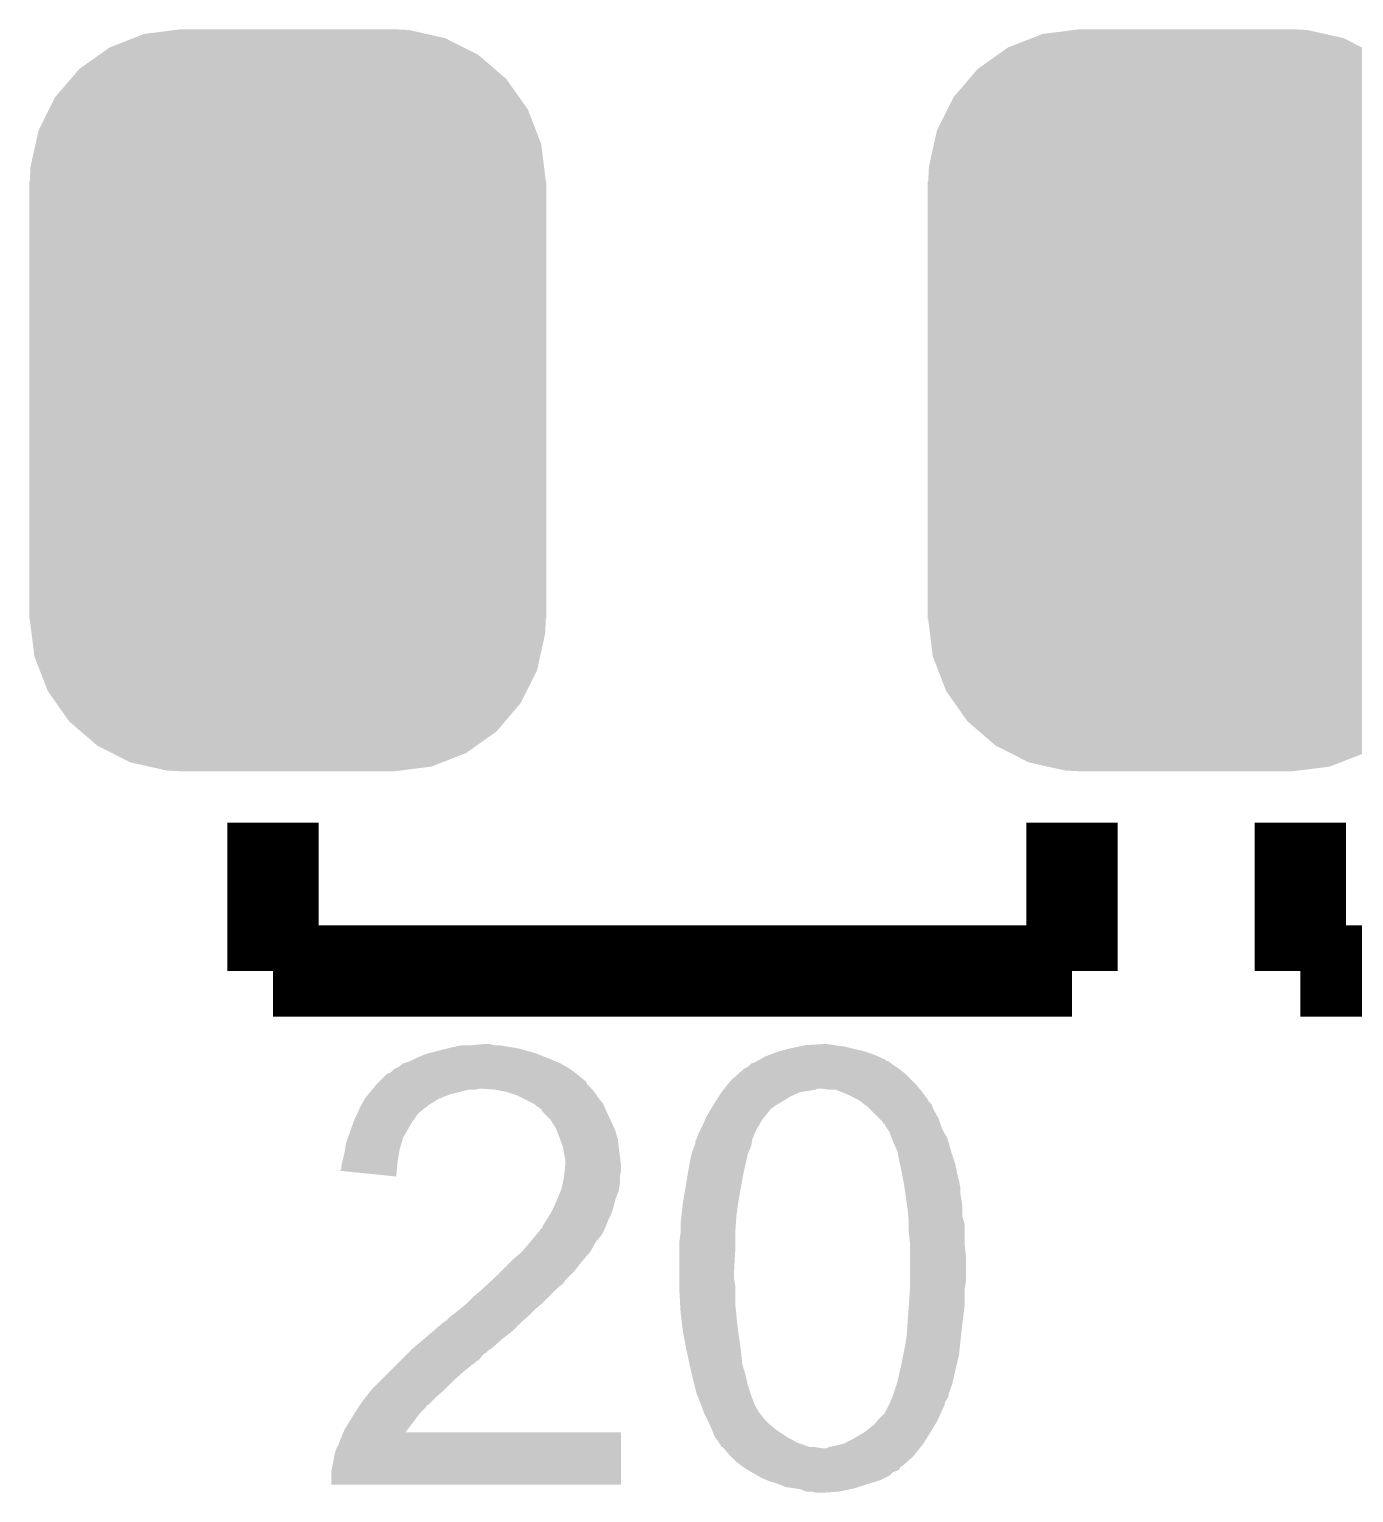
# Model space of a CAD drawing. Extents: x -4.2 to 27.1, y -3.9 to 55.1.
# Drawn here: x 12.285 to 15.232, y 8.237 to 11.493 of the extents above; entities that cross this region are included whole.
import ezdxf

# ---------------------------------------------------------------- set-up
doc = ezdxf.new("R2010")
doc.units = 0
doc.layers.get('0').update_dxf_attribs({"linetype": 'CONTINUOUS'})
doc.layers.add('MCP2517FD_CLICK_GTO', color=14, linetype='CONTINUOUS')
doc.layers.add('MCP2517FD_CLICK_GTS', color=12, linetype='CONTINUOUS')

# ---------------------------------------------------------------- blocks, each defined once
blk = doc.blocks.new('CUSTOM_99')
for points in [[(-0.343448, 0.805738), (-0.319526, 0.815068), (0.350068, 0.805738), (0.308548, 0.815068)], [(-0.319526, 0.815068), (-0.250324, 0.823868), (0.308548, 0.815068), (0.269384, 0.823868)], [(-0.250324, 0.823868), (-0.23749, 0.8255), (0.269384, 0.823868), (0.23749, 0.8255)], [(-0.419776, 0.768546), (-0.39657, 0.785018), (0.42393, 0.768546), (0.391218, 0.785018)], [(-0.39657, 0.785018), (-0.343448, 0.805738), (0.391218, 0.785018), (0.350068, 0.805738)], [(-0.464004, 0.73715), (-0.419776, 0.768546), (0.460322, 0.73715), (0.42393, 0.768546)], [(-0.483376, 0.714526), (-0.464004, 0.73715), (0.486544, 0.714526), (0.460322, 0.73715)], [(-0.51779, 0.674334), (-0.483376, 0.714526), (0.514848, 0.674334), (0.486544, 0.714526)], [(-0.53147, 0.64691), (-0.51779, 0.674334), (0.534158, 0.64691), (0.514848, 0.674334)], [(-0.554702, 0.600332), (-0.53147, 0.64691), (0.552124, 0.600332), (0.534158, 0.64691)], [(-0.561454, 0.569754), (-0.554702, 0.600332), (0.563916, 0.569754), (0.552124, 0.600332)], [(-0.57253, 0.51958), (-0.561454, 0.569754), (0.570106, 0.51958), (0.563916, 0.569754)], [(-0.57404, 0.48768), (-0.57253, 0.51958), (0.57404, 0.48768), (0.570106, 0.51958)], [(-0.57531, -0.48768), (-0.57531, 0.48768), (0.57531, -0.48768), (0.57531, 0.48768)], [(-0.570104, -0.51958), (-0.57404, -0.48768), (0.57253, -0.51958), (0.57404, -0.48768)], [(-0.563916, -0.569754), (-0.570104, -0.51958), (0.561452, -0.569754), (0.57253, -0.51958)], [(-0.552122, -0.600332), (-0.563916, -0.569754), (0.554702, -0.600332), (0.561452, -0.569754)], [(-0.534158, -0.64691), (-0.552122, -0.600332), (0.531468, -0.64691), (0.554702, -0.600332)], [(-0.514846, -0.674334), (-0.534158, -0.64691), (0.51779, -0.674334), (0.531468, -0.64691)], [(-0.486544, -0.714526), (-0.514846, -0.674334), (0.483374, -0.714526), (0.51779, -0.674334)], [(-0.46032, -0.73715), (-0.486544, -0.714526), (0.464004, -0.73715), (0.483374, -0.714526)], [(-0.42393, -0.768546), (-0.46032, -0.73715), (0.419774, -0.768546), (0.464004, -0.73715)], [(-0.391216, -0.785018), (-0.42393, -0.768546), (0.39657, -0.785018), (0.419774, -0.768546)], [(-0.350068, -0.805738), (-0.391216, -0.785018), (0.343446, -0.805738), (0.39657, -0.785018)], [(-0.308546, -0.815068), (-0.350068, -0.805738), (0.319526, -0.815068), (0.343446, -0.805738)], [(-0.269384, -0.823868), (-0.308546, -0.815068), (0.250322, -0.823868), (0.319526, -0.815068)], [(-0.23749, -0.8255), (-0.269384, -0.823868), (0.23749, -0.8255), (0.250322, -0.823868)]]:
    blk.add_solid(points)

msp = doc.modelspace()

# ---------------------------------------------------------------- linework, layer by layer
at = {"layer": 'MCP2517FD_CLICK_GTO', "const_width": 0.2032}
for points in [[(12.827, 9.398), (12.827, 9.7282)], [(14.605, 9.398), (14.605, 9.7282)], [(15.113, 9.398), (15.113, 9.7282)], [(15.113, 9.398), (16.891, 9.398), (16.891, 9.7282)], [(12.827, 9.398), (14.605, 9.398)]]:
    msp.add_lwpolyline(points, dxfattribs=at)
at = {"layer": 'MCP2517FD_CLICK_GTO'}
for points in [[(13.173706, 9.21512), (13.1826, 9.21766), (13.411202, 9.21512), (13.402312, 9.21766)], [(13.1826, 9.21766), (13.21308, 9.22528), (13.402312, 9.21766), (13.375642, 9.22528)], [(13.21308, 9.22528), (13.22324, 9.22782), (13.375642, 9.22528), (13.360402, 9.22782)], [(13.22324, 9.22782), (13.246102, 9.2329), (13.360402, 9.22782), (13.329922, 9.2329)], [(13.26896, 9.2329), (13.294358, 9.23544), (13.319762, 9.2329), (13.309602, 9.23544)], [(13.934436, 9.21258), (13.94714, 9.217662), (14.163038, 9.21258), (14.14779, 9.217662)], [(13.94714, 9.217662), (13.95644, 9.220198), (14.14779, 9.217662), (14.14018, 9.220198)], [(13.95644, 9.220198), (13.975078, 9.22528), (14.14018, 9.220198), (14.11732, 9.22528)], [(13.975078, 9.22528), (13.998786, 9.23036), (14.11732, 9.22528), (14.097, 9.23036)], [(13.998786, 9.23036), (14.01064, 9.2329), (14.097, 9.23036), (14.07668, 9.2329)], [(14.01064, 9.2329), (14.048738, 9.23544), (14.07668, 9.2329), (14.061442, 9.23544)], [(13.101318, 9.1821), (13.1064, 9.184642), (13.484862, 9.1821), (13.480414, 9.184642)], [(13.1064, 9.184642), (13.116562, 9.19226), (13.480414, 9.184642), (13.467082, 9.19226)], [(13.116562, 9.19226), (13.1318, 9.19734), (13.467082, 9.19226), (13.455228, 9.19734)], [(13.1318, 9.19734), (13.13688, 9.19988), (13.455228, 9.19734), (13.4493, 9.19988)], [(13.13688, 9.19988), (13.14704, 9.20496), (13.4493, 9.19988), (13.436602, 9.20496)], [(13.14704, 9.20496), (13.16482, 9.212582), (13.436602, 9.20496), (13.417548, 9.212582)], [(13.16482, 9.212582), (13.173706, 9.21512), (13.417548, 9.212582), (13.411202, 9.21512)], [(13.873494, 9.179566), (13.88364, 9.184642), (14.221452, 9.179566), (14.213838, 9.184642)], [(13.88364, 9.184642), (13.88872, 9.18972), (14.213838, 9.184642), (14.20622, 9.18972)], [(13.88872, 9.18972), (13.891264, 9.19226), (14.20622, 9.18972), (14.202834, 9.19226)], [(13.891264, 9.19226), (13.898882, 9.1948), (14.202834, 9.19226), (14.199448, 9.1948)], [(13.898882, 9.1948), (13.90345, 9.197338), (14.199448, 9.1948), (14.196062, 9.197338)], [(13.90345, 9.197338), (13.908018, 9.199876), (14.196062, 9.197338), (14.188456, 9.199876)], [(13.908018, 9.199876), (13.912556, 9.202398), (14.188456, 9.199876), (14.18844, 9.202398)], [(13.912556, 9.202398), (13.912596, 9.20242), (14.18844, 9.202398), (14.185904, 9.20242)], [(13.912596, 9.20242), (13.92174, 9.2075), (14.185904, 9.20242), (14.174472, 9.2075)], [(13.92174, 9.2075), (13.934436, 9.21258), (14.174472, 9.2075), (14.163038, 9.21258)], [(13.058138, 9.146538), (13.065744, 9.154144), (13.525504, 9.146538), (13.522964, 9.154144)], [(13.065744, 9.154144), (13.06576, 9.15416), (13.522964, 9.154144), (13.520426, 9.15416)], [(13.06576, 9.15416), (13.068302, 9.156702), (13.520426, 9.15416), (13.517878, 9.156702)], [(13.068302, 9.156702), (13.081004, 9.1694), (13.517878, 9.156702), (13.50264, 9.1694)], [(13.081004, 9.1694), (13.088622, 9.171944), (13.50264, 9.1694), (13.49908, 9.171944)], [(13.088622, 9.171944), (13.096244, 9.179562), (13.49908, 9.171944), (13.488416, 9.179562)], [(13.096244, 9.179562), (13.101318, 9.1821), (13.488416, 9.179562), (13.484862, 9.1821)], [(13.841476, 9.14908), (13.84554, 9.15416), (14.25448, 9.14908), (14.2494, 9.15416)], [(13.84554, 9.15416), (13.859656, 9.166862), (14.2494, 9.15416), (14.236698, 9.166862)], [(13.859656, 9.166862), (13.870946, 9.17702), (14.236698, 9.166862), (14.22451, 9.17702)], [(13.870946, 9.17702), (13.87348, 9.177042), (14.22451, 9.17702), (14.224482, 9.177042)], [(13.87348, 9.177042), (13.873492, 9.17956), (14.224482, 9.177042), (14.22146, 9.17956)], [(13.873492, 9.17956), (13.873494, 9.179566), (14.22146, 9.17956), (14.221452, 9.179566)], [(13.03274, 9.116058), (13.039088, 9.123678), (13.201648, 9.116058), (13.220698, 9.123678)], [(13.039088, 9.123678), (13.047556, 9.13384), (13.220698, 9.123678), (13.261338, 9.13384)], [(13.047556, 9.13384), (13.049672, 9.136378), (13.279116, 9.13384), (13.284196, 9.136378)], [(13.049672, 9.13638), (13.058138, 9.146538), (13.53566, 9.13638), (13.525504, 9.146538)], [(13.049672, 9.136378), (13.049672, 9.13638), (13.284196, 9.136378), (13.291822, 9.13638)], [(13.3223, 9.13384), (13.291822, 9.13638), (13.5382, 9.13384), (13.53566, 9.13638)], [(13.32231, 9.133838), (13.3223, 9.13384), (13.5382, 9.133838), (13.5382, 9.13384)], [(13.347698, 9.12876), (13.32231, 9.133838), (13.54201, 9.12876), (13.5382, 9.133838)], [(13.362938, 9.12368), (13.347698, 9.12876), (13.54582, 9.12368), (13.54201, 9.12876)], [(13.370558, 9.12114), (13.362938, 9.12368), (13.547514, 9.12114), (13.54582, 9.12368)], [(13.380718, 9.11606), (13.370558, 9.12114), (13.5509, 9.11606), (13.547514, 9.12114)], [(13.810672, 9.1059), (13.818754, 9.1186), (13.9573, 9.1059), (13.977622, 9.1186)], [(13.818754, 9.1186), (13.82522, 9.12876), (13.977622, 9.1186), (14.000484, 9.12876)], [(13.82522, 9.12876), (13.827252, 9.1313), (14.000484, 9.12876), (14.01826, 9.1313)], [(13.827252, 9.1313), (13.829284, 9.133842), (14.01826, 9.1313), (14.033502, 9.133842)], [(13.829284, 9.133842), (13.831316, 9.13638), (14.033502, 9.133842), (14.038584, 9.13638)], [(13.831316, 9.13638), (13.841476, 9.14908), (14.265368, 9.13638), (14.25448, 9.14908)], [(14.063982, 9.13384), (14.048738, 9.13638), (14.267546, 9.13384), (14.265368, 9.13638)], [(14.079224, 9.133838), (14.063982, 9.13384), (14.267548, 9.133838), (14.267546, 9.13384)], [(14.085566, 9.131302), (14.079224, 9.133838), (14.26972, 9.131302), (14.267548, 9.133838)], [(14.10462, 9.12368), (14.085566, 9.131302), (14.275436, 9.12368), (14.26972, 9.131302)], [(14.13002, 9.110978), (14.10462, 9.12368), (14.28496, 9.110978), (14.275436, 9.12368)], [(13.015546, 9.083038), (13.02258, 9.098278), (13.15212, 9.083038), (13.171712, 9.098278)], [(13.02258, 9.098278), (13.024032, 9.10082), (13.171712, 9.098278), (13.17498, 9.10082)], [(13.024032, 9.10082), (13.031288, 9.113518), (13.17498, 9.10082), (13.1953, 9.113518)], [(13.031288, 9.113518), (13.03274, 9.116058), (13.1953, 9.113518), (13.201648, 9.116058)], [(13.406118, 9.10336), (13.380718, 9.11606), (13.56106, 9.10336), (13.5509, 9.11606)], [(13.406122, 9.103358), (13.406118, 9.10336), (13.56106, 9.103358), (13.56106, 9.10336)], [(13.41628, 9.09574), (13.406122, 9.103358), (13.564524, 9.09574), (13.56106, 9.103358)], [(13.423896, 9.09066), (13.41628, 9.09574), (13.566834, 9.09066), (13.564524, 9.09574)], [(13.426438, 9.085584), (13.423896, 9.09066), (13.56914, 9.085584), (13.566834, 9.09066)], [(13.436602, 9.07542), (13.426438, 9.085584), (13.57376, 9.07542), (13.56914, 9.085584)], [(13.7922, 9.07542), (13.801344, 9.090662), (13.922248, 9.07542), (13.934442, 9.090662)], [(13.801344, 9.090662), (13.805916, 9.098282), (13.934442, 9.090662), (13.944602, 9.098282)], [(13.805916, 9.098282), (13.80744, 9.10082), (13.944602, 9.098282), (13.948832, 9.10082)], [(13.80744, 9.10082), (13.810672, 9.1059), (13.948832, 9.10082), (13.9573, 9.1059)], [(14.130024, 9.110976), (14.13002, 9.110978), (14.28496, 9.110976), (14.28496, 9.110978)], [(14.133412, 9.108434), (14.130024, 9.110976), (14.284966, 9.108434), (14.28496, 9.110976)], [(14.14357, 9.100816), (14.133412, 9.108434), (14.29258, 9.100816), (14.284966, 9.108434)], [(14.15034, 9.095738), (14.14357, 9.100816), (14.294612, 9.095738), (14.29258, 9.100816)], [(14.15796, 9.088118), (14.15034, 9.095738), (14.29766, 9.088118), (14.294612, 9.095738)], [(14.17574, 9.070338), (14.15796, 9.088118), (14.30782, 9.070338), (14.29766, 9.088118)], [(12.99464, 9.0297), (13.006432, 9.062718), (13.11801, 9.0297), (13.136878, 9.062718)], [(13.006432, 9.062718), (13.00734, 9.065258), (13.136878, 9.062718), (13.138782, 9.065258)], [(13.00734, 9.065258), (13.010856, 9.07288), (13.138782, 9.065258), (13.1445, 9.07288)], [(13.010856, 9.07288), (13.014374, 9.0805), (13.1445, 9.07288), (13.14958, 9.0805)], [(13.014374, 9.0805), (13.015546, 9.083038), (13.14958, 9.0805), (13.15212, 9.083038)], [(13.444218, 9.067802), (13.436602, 9.07542), (13.577278, 9.067802), (13.57376, 9.07542)], [(13.456918, 9.047482), (13.444218, 9.067802), (13.586658, 9.047482), (13.577278, 9.067802)], [(13.7795, 9.047482), (13.78204, 9.05256), (13.903962, 9.047482), (13.907346, 9.05256)], [(13.78204, 9.05256), (13.783168, 9.055102), (13.907346, 9.05256), (13.90904, 9.055102)], [(13.783168, 9.055102), (13.787684, 9.06526), (13.90904, 9.055102), (13.91412, 9.06526)], [(13.787684, 9.06526), (13.7922, 9.07542), (13.91412, 9.06526), (13.922248, 9.07542)], [(14.183362, 9.062716), (14.17574, 9.070338), (14.310362, 9.062716), (14.30782, 9.070338)], [(14.185914, 9.05764), (14.183362, 9.062716), (14.312054, 9.05764), (14.310362, 9.062716)], [(14.18844, 9.057618), (14.185914, 9.05764), (14.31206, 9.057618), (14.312054, 9.05764)], [(14.188444, 9.055094), (14.18844, 9.057618), (14.312902, 9.055094), (14.31206, 9.057618)], [(14.193522, 9.047478), (14.188444, 9.055094), (14.31544, 9.047478), (14.312902, 9.055094)], [(12.989562, 9.014462), (12.993792, 9.027158), (13.112748, 9.014462), (13.116558, 9.027158)], [(12.993792, 9.027158), (12.99464, 9.0297), (13.116558, 9.027158), (13.11801, 9.0297)], [(13.458824, 9.0424), (13.456918, 9.047482), (13.589002, 9.0424), (13.586658, 9.047482)], [(13.465492, 9.024618), (13.458824, 9.0424), (13.59408, 9.024618), (13.589002, 9.0424)], [(13.472158, 9.006842), (13.465492, 9.024618), (13.596302, 9.006842), (13.59408, 9.024618)], [(13.766802, 9.019544), (13.76934, 9.024622), (13.892954, 9.019544), (13.893802, 9.024622)], [(13.76934, 9.024622), (13.77188, 9.03224), (13.893802, 9.024622), (13.896848, 9.03224)], [(13.77188, 9.03224), (13.77442, 9.03732), (13.896848, 9.03224), (13.89888, 9.03732)], [(13.77442, 9.03732), (13.7795, 9.047482), (13.89888, 9.03732), (13.903962, 9.047482)], [(14.1986, 9.03986), (14.193522, 9.047478), (14.319674, 9.03986), (14.31544, 9.047478)], [(14.204316, 9.024618), (14.1986, 9.03986), (14.328142, 9.024618), (14.319674, 9.03986)], [(14.20622, 9.01954), (14.204316, 9.024618), (14.329528, 9.01954), (14.328142, 9.024618)], [(12.98448, 8.98652), (12.98702, 8.99922), (13.106398, 8.98652), (13.108516, 8.99922)], [(12.98702, 8.99922), (12.987442, 9.00176), (13.108516, 8.99922), (13.10894, 9.00176)], [(12.987442, 9.00176), (12.989562, 9.014462), (13.10894, 9.00176), (13.112748, 9.014462)], [(13.4747, 8.9916), (13.472158, 9.006842), (13.598208, 8.9916), (13.596302, 9.006842)], [(13.47724, 8.978902), (13.4747, 8.9916), (13.599796, 8.978902), (13.598208, 8.9916)], [(13.7541, 8.97128), (13.758616, 8.991602), (13.879124, 8.97128), (13.883642, 8.991602)], [(13.758616, 8.991602), (13.759182, 8.994142), (13.883642, 8.991602), (13.88473, 8.994142)], [(13.759182, 8.994142), (13.764894, 9.009382), (13.88473, 8.994142), (13.89126, 9.009382)], [(13.764894, 9.009382), (13.7668, 9.014464), (13.89126, 9.009382), (13.892106, 9.014464)], [(13.7668, 9.014464), (13.766802, 9.019544), (13.892106, 9.014464), (13.892954, 9.019544)], [(14.21638, 8.99668), (14.20622, 9.01954), (14.33576, 8.99668), (14.329528, 9.01954)], [(14.21638, 8.996678), (14.21638, 8.99668), (14.335762, 8.996678), (14.33576, 8.99668)], [(14.22146, 8.97128), (14.21638, 8.996678), (14.344226, 8.97128), (14.335762, 8.996678)], [(12.976874, 8.953526), (12.9794, 8.958584), (13.102366, 8.953526), (13.102792, 8.958584)], [(12.9794, 8.966202), (12.98067, 8.971282), (13.103432, 8.966202), (13.10386, 8.971282)], [(12.9794, 8.958584), (12.9794, 8.966202), (13.102792, 8.958584), (13.103432, 8.966202)], [(12.98067, 8.971282), (12.98448, 8.98652), (13.10386, 8.971282), (13.106398, 8.98652)], [(13.47597, 8.953498), (13.476986, 8.963658), (13.6017, 8.953498), (13.6017, 8.963658)], [(13.476986, 8.963658), (13.47724, 8.966198), (13.6017, 8.963658), (13.601384, 8.966198)], [(13.47724, 8.966198), (13.47724, 8.978902), (13.601384, 8.966198), (13.599796, 8.978902)], [(13.749866, 8.94588), (13.7541, 8.97128), (13.87348, 8.94588), (13.879124, 8.97128)], [(14.22259, 8.966196), (14.22146, 8.97128), (14.34592, 8.966196), (14.344226, 8.97128)], [(14.22372, 8.961116), (14.22259, 8.966196), (14.345922, 8.961116), (14.34592, 8.966196)], [(14.224848, 8.956036), (14.22372, 8.961116), (14.34846, 8.956036), (14.345922, 8.961116)], [(14.225976, 8.950958), (14.224848, 8.956036), (14.34846, 8.950958), (14.34846, 8.956036)], [(13.101298, 8.940802), (12.976874, 8.953526), (13.101298, 8.940802), (13.102366, 8.953526)], [(13.46962, 8.915402), (13.47216, 8.9281), (13.597344, 8.915402), (13.59916, 8.9281)], [(13.47216, 8.9281), (13.4747, 8.940798), (13.59916, 8.9281), (13.59916, 8.940798)], [(13.4747, 8.940798), (13.474954, 8.943338), (13.59916, 8.940798), (13.59916, 8.943338)], [(13.474954, 8.943338), (13.47597, 8.953498), (13.59916, 8.943338), (13.6017, 8.953498)], [(13.740552, 8.89), (13.749866, 8.94588), (13.86332, 8.89), (13.87348, 8.94588)], [(14.22654, 8.94842), (14.225976, 8.950958), (14.349096, 8.94842), (14.34846, 8.950958)], [(14.229774, 8.93064), (14.22654, 8.94842), (14.35354, 8.93064), (14.349096, 8.94842)], [(14.23162, 8.92048), (14.229774, 8.93064), (14.355572, 8.92048), (14.35354, 8.93064)], [(13.450426, 8.869678), (13.459458, 8.889998), (13.583918, 8.869678), (13.589, 8.889998)], [(13.459458, 8.889998), (13.45946, 8.89), (13.589, 8.889998), (13.589, 8.89)], [(13.45946, 8.89), (13.467584, 8.910316), (13.589, 8.89), (13.596618, 8.910316)], [(13.467584, 8.910316), (13.46962, 8.915402), (13.596618, 8.910316), (13.597344, 8.915402)], [(13.73886, 8.87984), (13.740552, 8.89), (13.861868, 8.87984), (13.86332, 8.89)], [(14.231984, 8.917938), (14.23162, 8.92048), (14.35608, 8.917938), (14.355572, 8.92048)], [(14.233798, 8.905238), (14.231984, 8.917938), (14.35608, 8.905238), (14.35608, 8.917938)], [(14.235976, 8.89), (14.233798, 8.905238), (14.35862, 8.89), (14.35608, 8.905238)], [(14.238516, 8.872218), (14.235976, 8.89), (14.36116, 8.872218), (14.35862, 8.89)], [(13.439138, 8.84936), (13.4493, 8.867142), (13.576296, 8.84936), (13.582966, 8.867142)], [(13.4493, 8.867142), (13.450426, 8.869678), (13.582966, 8.867142), (13.583918, 8.869678)], [(13.73587, 8.85444), (13.73886, 8.87984), (13.85824, 8.85444), (13.861868, 8.87984)], [(14.23924, 8.86714), (14.238516, 8.872218), (14.36116, 8.86714), (14.36116, 8.872218)], [(14.240626, 8.851896), (14.23924, 8.86714), (14.36116, 8.851896), (14.36116, 8.86714)], [(13.423906, 8.823974), (13.425168, 8.8265), (13.564876, 8.823974), (13.56614, 8.8265)], [(13.425168, 8.8265), (13.428982, 8.834122), (13.56614, 8.8265), (13.569188, 8.834122)], [(13.428982, 8.834122), (13.432366, 8.8392), (13.569188, 8.834122), (13.57122, 8.8392)], [(13.432366, 8.8392), (13.437442, 8.846816), (13.57122, 8.8392), (13.57376, 8.846816)], [(13.437442, 8.846816), (13.439138, 8.849358), (13.57376, 8.846816), (13.576294, 8.849358)], [(13.439138, 8.849358), (13.439138, 8.84936), (13.576294, 8.849358), (13.576296, 8.84936)], [(13.73378, 8.83666), (13.73587, 8.85444), (13.85697, 8.83666), (13.85824, 8.85444)], [(13.73378, 8.81888), (13.73378, 8.83666), (13.8557, 8.81888), (13.85697, 8.83666)], [(14.24178, 8.839202), (14.240626, 8.851896), (14.364788, 8.839202), (14.36116, 8.851896)], [(14.24178, 8.834118), (14.24178, 8.839202), (14.36624, 8.834118), (14.364788, 8.839202)], [(14.24178, 8.81634), (14.24178, 8.834118), (14.36624, 8.81634), (14.36624, 8.834118)], [(13.39596, 8.79094), (13.40019, 8.796018), (13.542996, 8.79094), (13.545818, 8.796018)], [(13.40019, 8.796018), (13.41289, 8.811262), (13.545818, 8.796018), (13.55852, 8.811262)], [(13.41289, 8.811262), (13.42136, 8.821426), (13.55852, 8.811262), (13.563602, 8.821426)], [(13.42136, 8.821426), (13.421382, 8.82396), (13.563602, 8.821426), (13.564868, 8.82396)], [(13.421382, 8.82396), (13.423906, 8.823974), (13.564868, 8.82396), (13.564876, 8.823974)], [(13.73124, 8.79602), (13.73378, 8.813802), (13.8557, 8.79602), (13.8557, 8.813802)], [(13.73124, 8.778238), (13.73124, 8.79602), (13.8557, 8.778238), (13.8557, 8.79602)], [(13.73378, 8.813802), (13.73378, 8.81888), (13.8557, 8.813802), (13.8557, 8.81888)], [(14.24432, 8.793478), (14.24178, 8.81634), (14.36624, 8.793478), (14.36624, 8.81634)], [(14.24432, 8.7884), (14.24432, 8.793478), (14.36624, 8.7884), (14.36624, 8.793478)], [(13.36294, 8.75792), (13.380722, 8.77316), (13.519784, 8.75792), (13.53312, 8.77316)], [(13.380722, 8.77316), (13.39596, 8.79094), (13.53312, 8.77316), (13.542996, 8.79094)], [(13.73124, 8.73506), (13.73124, 8.778238), (13.85316, 8.73506), (13.8557, 8.778238)], [(14.24432, 8.763002), (14.24432, 8.7884), (14.36878, 8.763002), (14.36624, 8.7884)], [(14.24432, 8.707118), (14.24432, 8.763002), (14.36878, 8.707118), (14.36878, 8.763002)], [(13.32738, 8.72236), (13.33246, 8.72744), (13.48994, 8.72236), (13.49502, 8.72744)], [(13.33246, 8.72744), (13.35786, 8.75284), (13.49502, 8.72744), (13.51534, 8.75284)], [(13.35786, 8.75284), (13.36294, 8.75792), (13.51534, 8.75284), (13.519784, 8.75792)], [(13.73124, 8.712202), (13.73124, 8.73506), (13.85316, 8.712202), (13.85316, 8.73506)], [(13.29182, 8.68934), (13.297288, 8.694418), (13.45692, 8.68934), (13.462, 8.694418)], [(13.297288, 8.694418), (13.305494, 8.702038), (13.462, 8.694418), (13.472158, 8.702038)], [(13.305494, 8.702038), (13.313702, 8.70966), (13.472158, 8.702038), (13.47724, 8.70966)], [(13.313702, 8.70966), (13.32738, 8.72236), (13.47724, 8.70966), (13.48994, 8.72236)], [(13.73124, 8.696962), (13.73124, 8.712202), (13.8557, 8.696962), (13.85316, 8.712202)], [(13.73124, 8.686798), (13.73124, 8.696962), (13.8557, 8.686798), (13.8557, 8.696962)], [(14.24432, 8.69188), (14.24432, 8.707118), (14.36624, 8.69188), (14.36878, 8.707118)], [(13.2588, 8.65886), (13.27404, 8.6741), (13.42644, 8.65886), (13.44168, 8.6741)], [(13.27404, 8.6741), (13.29182, 8.68934), (13.44168, 8.6741), (13.45692, 8.68934)], [(13.732934, 8.656318), (13.73124, 8.686798), (13.8557, 8.656318), (13.8557, 8.686798)], [(14.241948, 8.65632), (14.244318, 8.691878), (14.36624, 8.65632), (14.36624, 8.691878)], [(14.244318, 8.691878), (14.24432, 8.69188), (14.36624, 8.691878), (14.36624, 8.69188)], [(13.220702, 8.62838), (13.224088, 8.63092), (13.392996, 8.62838), (13.39596, 8.63092)], [(13.224088, 8.63092), (13.23086, 8.636), (13.39596, 8.63092), (13.40104, 8.636)], [(13.23086, 8.636), (13.24356, 8.64616), (13.40104, 8.636), (13.4112, 8.64616)], [(13.24356, 8.64616), (13.243562, 8.646162), (13.4112, 8.64616), (13.411202, 8.646162)], [(13.243562, 8.646162), (13.258798, 8.658858), (13.411202, 8.646162), (13.426436, 8.658858)], [(13.258798, 8.658858), (13.2588, 8.65886), (13.426436, 8.658858), (13.42644, 8.65886)], [(13.73378, 8.64108), (13.732934, 8.656318), (13.857224, 8.64108), (13.8557, 8.656318)], [(13.737964, 8.60552), (13.73378, 8.64108), (13.86078, 8.60552), (13.857224, 8.64108)], [(14.237424, 8.59282), (14.24051, 8.636), (14.35862, 8.59282), (14.3637, 8.636)], [(14.24051, 8.636), (14.24178, 8.65378), (14.3637, 8.636), (14.365922, 8.65378)], [(14.24178, 8.65378), (14.241948, 8.65632), (14.365922, 8.65378), (14.36624, 8.65632)], [(13.181752, 8.59536), (13.20546, 8.61568), (13.357858, 8.59536), (13.378178, 8.61568)], [(13.20546, 8.61568), (13.205462, 8.615682), (13.378178, 8.61568), (13.37818, 8.615682)], [(13.205462, 8.615682), (13.213082, 8.620762), (13.37818, 8.615682), (13.384106, 8.620762)], [(13.213082, 8.620762), (13.220702, 8.62838), (13.384106, 8.620762), (13.392996, 8.62838)], [(13.73886, 8.5979), (13.737964, 8.60552), (13.86187, 8.5979), (13.86078, 8.60552)], [(13.74648, 8.55726), (13.73886, 8.5979), (13.867676, 8.55726), (13.86187, 8.5979)], [(13.13688, 8.55726), (13.160894, 8.57758), (13.312134, 8.55726), (13.335, 8.57758)], [(13.160894, 8.57758), (13.1699, 8.5852), (13.335, 8.57758), (13.344796, 8.5852)], [(13.1699, 8.5852), (13.181752, 8.59536), (13.344796, 8.5852), (13.357858, 8.59536)], [(14.23162, 8.55472), (14.2367, 8.582658), (14.354608, 8.55472), (14.35755, 8.582658)], [(14.2367, 8.582658), (14.237424, 8.59282), (14.35755, 8.582658), (14.35862, 8.59282)], [(13.1064, 8.52678), (13.114018, 8.534398), (13.27658, 8.52678), (13.286738, 8.534398)], [(13.114018, 8.534398), (13.124178, 8.544558), (13.286738, 8.534398), (13.294358, 8.544558)], [(13.124178, 8.544558), (13.12926, 8.54964), (13.294358, 8.544558), (13.30198, 8.54964)], [(13.12926, 8.54964), (13.136874, 8.557254), (13.30198, 8.54964), (13.309594, 8.557254)], [(13.136874, 8.557254), (13.13688, 8.55726), (13.309594, 8.557254), (13.312134, 8.55726)], [(13.74757, 8.55218), (13.74648, 8.55726), (13.8684, 8.55218), (13.867676, 8.55726)], [(13.753556, 8.524242), (13.74757, 8.55218), (13.87094, 8.524242), (13.8684, 8.55218)], [(14.22654, 8.52932), (14.229588, 8.54456), (14.349954, 8.52932), (14.35354, 8.54456)], [(14.229588, 8.54456), (14.23162, 8.55472), (14.35354, 8.54456), (14.354608, 8.55472)], [(13.0683, 8.48868), (13.08862, 8.509), (13.23086, 8.48868), (13.25372, 8.509)], [(13.08862, 8.509), (13.1064, 8.52678), (13.25372, 8.509), (13.27658, 8.52678)], [(13.7541, 8.5217), (13.753556, 8.524242), (13.871704, 8.5217), (13.87094, 8.524242)], [(13.759376, 8.498838), (13.7541, 8.5217), (13.87856, 8.498838), (13.871704, 8.5217)], [(14.216378, 8.4836), (14.220328, 8.50138), (14.339426, 8.4836), (14.34338, 8.50138)], [(14.220328, 8.50138), (14.22654, 8.52932), (14.34338, 8.50138), (14.349954, 8.52932)], [(13.045948, 8.46582), (13.04798, 8.46836), (13.208, 8.46582), (13.21054, 8.46836)], [(13.04798, 8.46836), (13.0683, 8.48868), (13.21054, 8.46836), (13.23086, 8.48868)], [(13.76172, 8.48868), (13.759376, 8.498838), (13.880818, 8.48868), (13.87856, 8.498838)], [(13.764896, 8.475982), (13.76172, 8.48868), (13.88364, 8.475982), (13.880818, 8.48868)], [(13.76934, 8.458202), (13.764896, 8.475982), (13.889568, 8.458202), (13.88364, 8.475982)], [(14.20791, 8.458196), (14.214684, 8.478518), (14.33068, 8.458196), (14.338298, 8.478518)], [(14.214684, 8.478518), (14.216378, 8.4836), (14.338298, 8.478518), (14.339426, 8.4836)], [(13.020886, 8.4328), (13.02766, 8.44296), (13.172434, 8.4328), (13.182596, 8.44296)], [(13.02766, 8.44296), (13.031724, 8.448042), (13.182596, 8.44296), (13.18768, 8.448042)], [(13.031724, 8.448042), (13.045948, 8.46582), (13.18768, 8.448042), (13.208, 8.46582)], [(13.771374, 8.45312), (13.76934, 8.458202), (13.89126, 8.45312), (13.889568, 8.458202)], [(13.7795, 8.4328), (13.771374, 8.45312), (13.89888, 8.4328), (13.89126, 8.45312)], [(14.196056, 8.430258), (14.201138, 8.440418), (14.32052, 8.430258), (14.323058, 8.440418)], [(14.201138, 8.440418), (14.20114, 8.44042), (14.323058, 8.440418), (14.323058, 8.44042)], [(14.20114, 8.44042), (14.204186, 8.448038), (14.323058, 8.44042), (14.328138, 8.448038)], [(14.204186, 8.448038), (14.206218, 8.453116), (14.328138, 8.448038), (14.330678, 8.453116)], [(14.206218, 8.453116), (14.20622, 8.45312), (14.330678, 8.453116), (14.330678, 8.45312)], [(14.20622, 8.45312), (14.20791, 8.458196), (14.330678, 8.45312), (14.33068, 8.458196)], [(12.996546, 8.3947), (13.009244, 8.415018), (13.13942, 8.3947), (13.15466, 8.415018)], [(13.009244, 8.415018), (13.01242, 8.4201), (13.15466, 8.415018), (13.15974, 8.4201)], [(13.01242, 8.4201), (13.0175, 8.42772), (13.15974, 8.4201), (13.167358, 8.42772)], [(13.0175, 8.42772), (13.020876, 8.432786), (13.167358, 8.42772), (13.169894, 8.432786)], [(13.020876, 8.432786), (13.020886, 8.4328), (13.169894, 8.432786), (13.172434, 8.4328)], [(13.786168, 8.415022), (13.7795, 8.4328), (13.909038, 8.415022), (13.89888, 8.4328)], [(13.78712, 8.41248), (13.786168, 8.415022), (13.911578, 8.41248), (13.909038, 8.415022)], [(13.7922, 8.402322), (13.78712, 8.41248), (13.9192, 8.402322), (13.911578, 8.41248)], [(13.79728, 8.39216), (13.7922, 8.402322), (13.929362, 8.39216), (13.9192, 8.402322)], [(14.171674, 8.39724), (14.175738, 8.402318), (14.30528, 8.39724), (14.307536, 8.402318)], [(14.175738, 8.402318), (14.188434, 8.415014), (14.307536, 8.402318), (14.313178, 8.415014)], [(14.188434, 8.415014), (14.18844, 8.417554), (14.313178, 8.415014), (14.314308, 8.417554)], [(14.18844, 8.417554), (14.190978, 8.4201), (14.314308, 8.417554), (14.31544, 8.4201)], [(14.190978, 8.4201), (14.196056, 8.430258), (14.31544, 8.4201), (14.32052, 8.430258)], [(12.9794, 8.36168), (12.983744, 8.371818), (13.601698, 8.36168), (13.6017, 8.371818)], [(12.983744, 8.371818), (12.983754, 8.37184), (13.6017, 8.371818), (13.121684, 8.37184)], [(12.983754, 8.37184), (12.987022, 8.37946), (13.121684, 8.37184), (13.127596, 8.37946)], [(12.987022, 8.37946), (12.996546, 8.3947), (13.127596, 8.37946), (13.13942, 8.3947)], [(13.79837, 8.389618), (13.79728, 8.39216), (13.931902, 8.389618), (13.929362, 8.39216)], [(13.803812, 8.37692), (13.79837, 8.389618), (13.94714, 8.37692), (13.931902, 8.389618)], [(13.8049, 8.37438), (13.803812, 8.37692), (13.95095, 8.37438), (13.94714, 8.37692)], [(13.80998, 8.36168), (13.8049, 8.37438), (13.97, 8.36168), (13.95095, 8.37438)], [(14.11732, 8.3566), (14.142718, 8.371838), (14.28034, 8.3566), (14.290038, 8.371838)], [(14.142718, 8.371838), (14.14272, 8.37184), (14.290038, 8.371838), (14.29004, 8.37184)], [(14.14272, 8.37184), (14.15288, 8.37946), (14.29004, 8.37184), (14.294612, 8.37946)], [(14.15288, 8.37946), (14.165578, 8.389618), (14.294612, 8.37946), (14.300706, 8.389618)], [(14.165578, 8.389618), (14.171674, 8.39724), (14.300706, 8.389618), (14.30528, 8.39724)], [(12.964162, 8.323582), (12.969244, 8.338822), (13.60169, 8.323582), (13.601692, 8.338822)], [(12.969244, 8.338822), (12.97178, 8.341364), (13.601692, 8.338822), (13.601694, 8.341364)], [(12.97178, 8.341364), (12.97432, 8.34898), (13.601694, 8.341364), (13.601694, 8.34898)], [(12.97432, 8.34898), (12.9794, 8.36168), (13.601694, 8.34898), (13.601698, 8.36168)], [(13.8176, 8.35152), (13.80998, 8.36168), (13.988288, 8.35152), (13.97, 8.36168)], [(13.819294, 8.34898), (13.8176, 8.35152), (13.992858, 8.34898), (13.988288, 8.35152)], [(13.822678, 8.343902), (13.819294, 8.34898), (14.006826, 8.343902), (13.992858, 8.34898)], [(13.825214, 8.338834), (13.822678, 8.343902), (14.020766, 8.338834), (14.006826, 8.343902)], [(13.82739, 8.338822), (13.825214, 8.338834), (14.020798, 8.338822), (14.020766, 8.338834)], [(13.827752, 8.33882), (13.82739, 8.338822), (14.033498, 8.33882), (14.020798, 8.338822)], [(13.829932, 8.33628), (13.827752, 8.33882), (14.048738, 8.33628), (14.033498, 8.33882)], [(13.843, 8.32104), (13.829932, 8.33628), (14.253972, 8.32104), (14.266164, 8.33628)], [(14.058896, 8.33628), (14.063978, 8.338818), (14.266164, 8.33628), (14.268194, 8.338818)], [(14.063978, 8.338818), (14.07668, 8.34136), (14.268194, 8.338818), (14.270228, 8.34136)], [(14.07668, 8.34136), (14.086842, 8.3439), (14.270228, 8.34136), (14.27226, 8.3439)], [(14.086842, 8.3439), (14.096998, 8.346438), (14.27226, 8.3439), (14.273874, 8.346438)], [(14.096998, 8.346438), (14.11732, 8.3566), (14.273874, 8.346438), (14.28034, 8.3566)], [(12.95654, 8.282942), (12.96162, 8.30834), (13.601682, 8.282942), (13.601688, 8.30834)], [(12.96162, 8.30834), (12.964162, 8.323582), (13.601688, 8.30834), (13.60169, 8.323582)], [(13.845542, 8.3185), (13.843, 8.32104), (14.25194, 8.3185), (14.253972, 8.32104)], [(13.85824, 8.305802), (13.845542, 8.3185), (14.237826, 8.305802), (14.25194, 8.3185)], [(13.871788, 8.29564), (13.85824, 8.305802), (14.226534, 8.29564), (14.237826, 8.305802)], [(12.95654, 8.255022), (12.95654, 8.282942), (13.601678, 8.255022), (13.601682, 8.282942)], [(13.871808, 8.295626), (13.871788, 8.29564), (14.223994, 8.295626), (14.226534, 8.29564)], [(13.87856, 8.29056), (13.871808, 8.295626), (14.221458, 8.29056), (14.223994, 8.295626)], [(13.88301, 8.288018), (13.87856, 8.29056), (14.218916, 8.288018), (14.221458, 8.29056)], [(13.88745, 8.28548), (13.88301, 8.288018), (14.213838, 8.28548), (14.218916, 8.288018)], [(13.891902, 8.282936), (13.88745, 8.28548), (14.206218, 8.282936), (14.213838, 8.28548)], [(13.905232, 8.275318), (13.891902, 8.282936), (14.198596, 8.275318), (14.206218, 8.282936)], [(13.914118, 8.27024), (13.905232, 8.275318), (14.18844, 8.27024), (14.198596, 8.275318)], [(13.601678, 8.255), (12.95654, 8.255022), (13.601678, 8.255), (13.601678, 8.255022)], [(13.925976, 8.265158), (13.914118, 8.27024), (14.178278, 8.265158), (14.18844, 8.27024)], [(13.931898, 8.26262), (13.925976, 8.265158), (14.169816, 8.26262), (14.178278, 8.265158)], [(13.94968, 8.257542), (13.931898, 8.26262), (14.152886, 8.257542), (14.169816, 8.26262)], [(13.949686, 8.25754), (13.94968, 8.257542), (14.15288, 8.25754), (14.152886, 8.257542)], [(13.967458, 8.249922), (13.949686, 8.25754), (14.130024, 8.249922), (14.15288, 8.25754)], [(13.98524, 8.24738), (13.967458, 8.249922), (14.122398, 8.24738), (14.130024, 8.249922)], [(14.000478, 8.24484), (13.98524, 8.24738), (14.110544, 8.24484), (14.122398, 8.24738)], [(14.013176, 8.239762), (14.000478, 8.24484), (14.086848, 8.239762), (14.110544, 8.24484)], [(14.025878, 8.23976), (14.013176, 8.239762), (14.08684, 8.23976), (14.086848, 8.239762)], [(14.036038, 8.23722), (14.025878, 8.23976), (14.048742, 8.23722), (14.08684, 8.23976)]]:
    msp.add_solid(points, dxfattribs=at)

# ---------------------------------------------------------------- block references
at = {"layer": 'MCP2517FD_CLICK_GTS'}
for p in [(12.86002, 10.668), (14.859, 10.668)]:
    msp.add_blockref('CUSTOM_99', p, dxfattribs=at)

doc.saveas('drawing.dxf')
